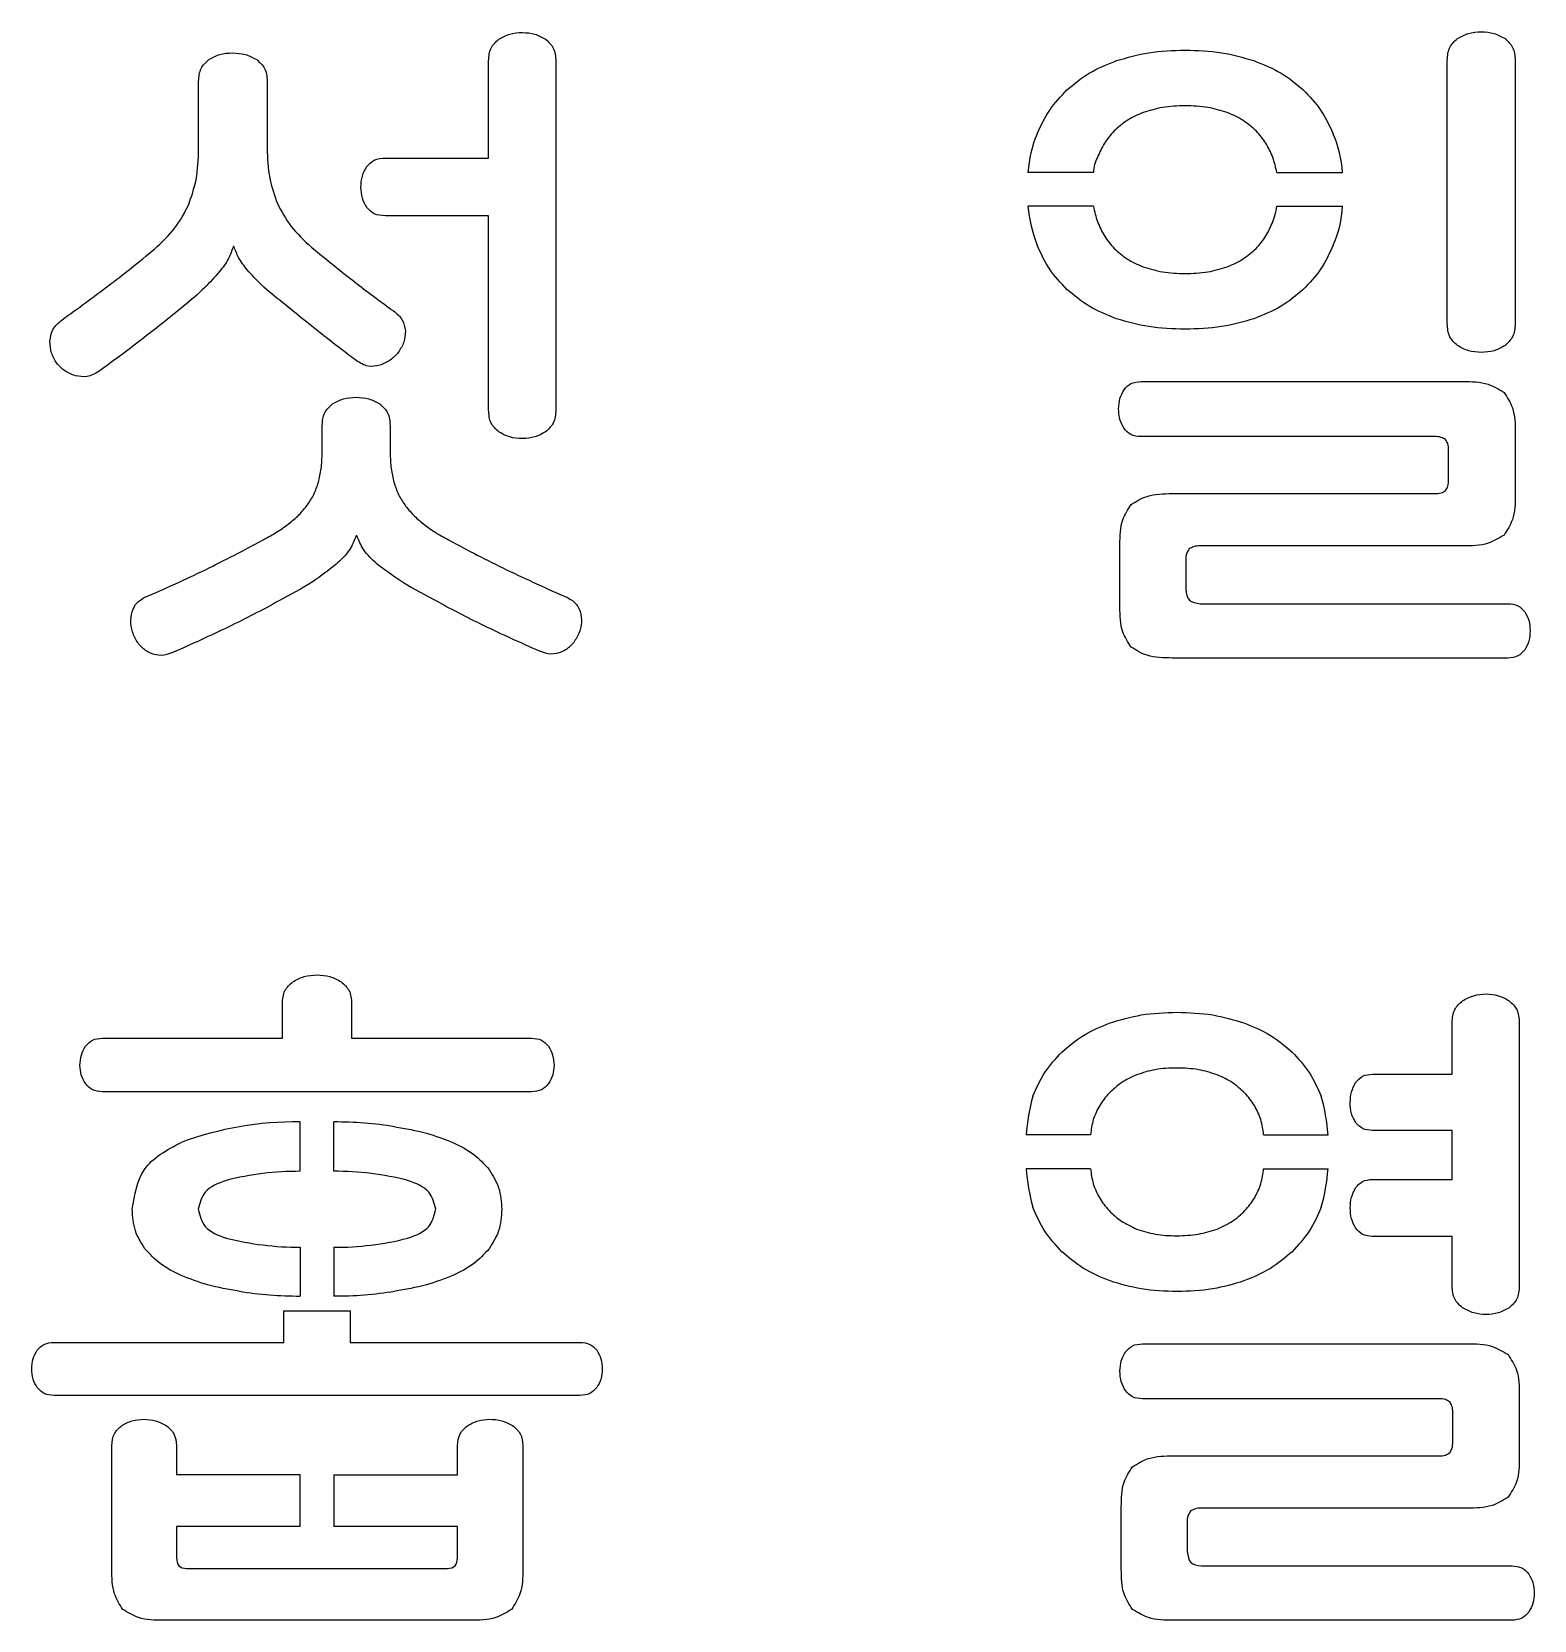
# Model space of a CAD drawing. Header units: millimetres. Extents: x 0 to 106, y 0 to 113.
# Drawn here: x 22.48 to 49.03, y 62.52 to 90.58 of the extents above; entities that cross this region are included whole.
import ezdxf

# ---------------------------------------------------------------- set-up
doc = ezdxf.new("R2010")
doc.units = ezdxf.units.MM
doc.layers.get('0').update_dxf_attribs({"linetype": 'CONTINUOUS'})

msp = doc.modelspace()

# ---------------------------------------------------------------- linework, layer by layer
for p, q in [((30.552, 88.352), (30.552, 90.068)), ((31.74, 90.068), (31.74, 83.9)), ((47.492, 85.424), (47.492, 90.08)), ((48.692, 90.08), (48.692, 85.424)), ((25.428, 88.508), (25.428, 89.708)), ((26.64, 89.708), (26.64, 88.532)), ((28.728, 88.352), (30.552, 88.352)), ((41.242, 88.1), (40.081, 88.1)), ((44.478, 88.1), (45.639, 88.1)), ((30.552, 87.332), (28.728, 87.332)), ((30.552, 83.9), (30.552, 87.332)), ((41.241, 87.5), (40.081, 87.5)), ((44.479, 87.5), (45.639, 87.5)), ((26.052, 86.792), (26.04, 86.792)), ((42.08, 84.404), (47.768, 84.404)), ((27.612, 83.18), (27.612, 83.624)), ((28.812, 83.624), (28.812, 83.18)), ((47.264, 83.432), (42.08, 83.432)), ((48.692, 83.504), (48.692, 82.4)), ((47.516, 82.676), (47.516, 83.192)), ((42.632, 82.424), (47.264, 82.424)), ((28.224, 81.68), (28.212, 81.68)), ((41.708, 80.42), (41.708, 81.524)), ((47.768, 81.5), (43.124, 81.5)), ((42.872, 81.248), (42.872, 80.732)), ((43.124, 80.48), (48.56, 80.48)), ((48.56, 79.52), (42.632, 79.52)), ((26.908, 72.804), (26.908, 73.416)), ((28.132, 73.416), (28.132, 72.804)), ((47.576, 72.168), (47.576, 73.08)), ((48.764, 73.08), (48.764, 68.424)), ((23.728, 72.804), (26.908, 72.804)), ((28.132, 72.804), (31.312, 72.804)), ((46.172, 72.168), (47.576, 72.168)), ((31.312, 71.856), (23.728, 71.856)), ((27.22, 70.451), (27.22, 71.323)), ((27.82, 70.452), (27.82, 71.324)), ((41.188, 71.097), (40.049, 71.097)), ((44.247, 71.097), (45.386, 71.097)), ((47.576, 71.172), (46.172, 71.172)), ((47.576, 70.308), (47.576, 71.172)), ((41.188, 70.497), (40.049, 70.497)), ((44.247, 70.497), (45.386, 70.497)), ((46.172, 70.308), (47.576, 70.308)), ((27.22, 69.109), (27.22, 68.248)), ((27.82, 69.109), (27.82, 68.248)), ((47.576, 69.3), (46.172, 69.3)), ((47.576, 68.424), (47.576, 69.3)), ((26.932, 67.486), (26.932, 67.986)), ((26.932, 67.986), (28.108, 67.986)), ((28.108, 67.986), (28.108, 67.428)), ((22.876, 67.428), (26.932, 67.428)), ((26.932, 67.428), (26.932, 67.486)), ((28.108, 67.428), (32.164, 67.428)), ((42.104, 67.404), (47.84, 67.404)), ((32.164, 66.492), (22.876, 66.492)), ((47.336, 66.432), (42.104, 66.432)), ((48.764, 66.504), (48.764, 65.4)), ((47.588, 65.676), (47.588, 66.192)), ((23.896, 63.42), (23.896, 65.604)), ((25.036, 65.604), (25.036, 65.088)), ((30.004, 65.088), (30.004, 65.604)), ((31.156, 65.604), (31.156, 63.42)), ((42.656, 65.424), (47.336, 65.424)), ((27.22, 65.088), (25.036, 65.088)), ((27.22, 64.176), (27.22, 65.088)), ((27.82, 65.088), (27.82, 64.176)), ((27.82, 65.088), (30.004, 65.088)), ((41.732, 63.42), (41.732, 64.524)), ((47.84, 64.5), (43.148, 64.5)), ((25.036, 64.176), (25.036, 63.624)), ((27.22, 64.176), (25.036, 64.176)), ((30.004, 64.176), (27.82, 64.176)), ((30.004, 63.624), (30.004, 64.176)), ((42.896, 64.248), (42.896, 63.732)), ((25.216, 63.432), (29.824, 63.432)), ((43.148, 63.48), (48.632, 63.48)), ((30.232, 62.52), (24.808, 62.52)), ((48.632, 62.52), (42.656, 62.52))]:
    msp.add_line(p, q)
for centre, radius, start, end in [((42.276, 87.931), 2.202, 157.367, 175.5887), ((43.749, 88.004), 1.892, 2.903, 24.1413), ((41.712, 88.116), 0.47, 148.1815, 181.9549), ((42.69, 87.764), 1.82, 10.6267, 19.2369), ((42.965, 87.826), 2.903, 186.4487, 200.3618), ((43.089, 87.84), 1.879, 190.4125, 198.9328), ((43.336, 87.655), 1.153, 338.3749, 352.2796), ((43.829, 87.57), 1.811, 335.401, 357.7885), ((43.834, 70.797), 3.797, 165.0264, 175.4682), ((41.698, 70.797), 3.7, 4.6505, 15.3742), ((27.154, 65.422), 5.902, 89.3613, 110.1626), ((27.851, 64.931), 6.392, 80.6128, 90.2811), ((43.707, 70.797), 2.537, 167.0858, 173.2089), ((41.883, 70.797), 2.383, 7.2316, 13.7635), ((27.191, 65.33), 5.121, 89.6707, 104.3892), ((27.836, 65.265), 5.187, 75.6417, 90.1732), ((43.834, 70.797), 3.797, 184.5318, 194.9736), ((43.707, 70.797), 2.537, 186.7911, 192.9142), ((41.883, 70.797), 2.383, 346.2365, 352.7684), ((41.698, 70.797), 3.7, 344.6258, 355.3495), ((27.205, 74.35), 5.24, 255.7793, 270.1609), ((27.854, 74.192), 5.083, 269.6149, 284.4449), ((27.177, 74.489), 6.241, 260.4952, 270.3986), ((27.854, 74.606), 6.357, 269.6921, 279.4141)]:
    msp.add_arc(centre, radius, start, end)
for points, knots in [([(30.552, 90.068), (30.558, 90.149), (30.568, 90.301), (30.68, 90.404), (30.732, 90.452)], [0, 0, 0, 0, 0.02323983, 0.04387021, 0.04387021, 0.04387021, 0.04387021]), ([(30.732, 90.452), (30.796, 90.487), (30.926, 90.559), (31.075, 90.568), (31.152, 90.572)], [0, 0, 0, 0, 0.02147674, 0.04417583, 0.04417583, 0.04417583, 0.04417583]), ([(31.152, 90.572), (31.226, 90.567), (31.371, 90.558), (31.497, 90.487), (31.56, 90.452)], [0, 0, 0, 0, 0.0218074, 0.04301208, 0.04301208, 0.04301208, 0.04301208]), ([(31.56, 90.452), (31.612, 90.404), (31.724, 90.301), (31.734, 90.149), (31.74, 90.068)], [0, 0, 0, 0, 0.02063034, 0.04387018, 0.04387018, 0.04387018, 0.04387018]), ([(47.492, 90.08), (47.498, 90.161), (47.508, 90.313), (47.62, 90.416), (47.672, 90.464)], [0, 0, 0, 0, 0.02323989, 0.04387023, 0.04387023, 0.04387023, 0.04387023]), ([(47.672, 90.464), (47.736, 90.499), (47.866, 90.571), (48.015, 90.58), (48.092, 90.584)], [0, 0, 0, 0, 0.02147668, 0.04417584, 0.04417584, 0.04417584, 0.04417584]), ([(48.092, 90.584), (48.169, 90.58), (48.318, 90.571), (48.448, 90.499), (48.512, 90.464)], [0, 0, 0, 0, 0.02269916, 0.04417584, 0.04417584, 0.04417584, 0.04417584]), ([(48.512, 90.464), (48.564, 90.416), (48.676, 90.313), (48.686, 90.161), (48.692, 90.08)], [0, 0, 0, 0, 0.0206303, 0.0438702, 0.0438702, 0.0438702, 0.0438702]), ([(25.428, 89.708), (25.434, 89.789), (25.444, 89.941), (25.556, 90.044), (25.608, 90.092)], [0, 0, 0, 0, 0.02323984, 0.0438702, 0.0438702, 0.0438702, 0.0438702]), ([(25.608, 90.092), (25.672, 90.127), (25.802, 90.199), (25.951, 90.208), (26.028, 90.212)], [0, 0, 0, 0, 0.02147671, 0.04417584, 0.04417584, 0.04417584, 0.04417584]), ([(26.028, 90.212), (26.105, 90.207), (26.256, 90.199), (26.389, 90.127), (26.454, 90.092)], [0, 0, 0, 0, 0.02284781, 0.04473393, 0.04473393, 0.04473393, 0.04473393]), ([(26.454, 90.092), (26.508, 90.044), (26.623, 89.942), (26.634, 89.789), (26.64, 89.708)], [0, 0, 0, 0, 0.02092759, 0.04419693, 0.04419693, 0.04419693, 0.04419693]), ([(41.648, 90.074), (41.836, 90.128), (42.232, 90.242), (42.644, 90.254), (42.86, 90.26)], [0, 0, 0, 0, 0.0583908, 0.1230583, 0.1230583, 0.1230583, 0.1230583]), ([(42.86, 90.26), (43.076, 90.254), (43.488, 90.242), (43.884, 90.128), (44.072, 90.074)], [0, 0, 0, 0, 0.0646674, 0.1230583, 0.1230583, 0.1230583, 0.1230583]), ([(40.772, 89.558), (40.899, 89.663), (41.163, 89.882), (41.482, 90.008), (41.648, 90.074)], [0, 0, 0, 0, 0.04908, 0.1022376, 0.1022376, 0.1022376, 0.1022376]), ([(44.072, 90.074), (44.238, 90.008), (44.557, 89.882), (44.821, 89.663), (44.948, 89.558)], [0, 0, 0, 0, 0.0531576, 0.1022376, 0.1022376, 0.1022376, 0.1022376]), ([(40.244, 88.778), (40.311, 88.923), (40.444, 89.212), (40.663, 89.443), (40.772, 89.558)], [0, 0, 0, 0, 0.04750622, 0.09475408, 0.09475408, 0.09475408, 0.09475408]), ([(44.948, 89.558), (45.057, 89.443), (45.276, 89.212), (45.409, 88.923), (45.476, 88.778)], [0, 0, 0, 0, 0.04724786, 0.09475408, 0.09475408, 0.09475408, 0.09475408]), ([(42.86, 89.276), (42.725, 89.272), (42.471, 89.266), (42.229, 89.191), (42.116, 89.156)], [0, 0, 0, 0, 0.04031178, 0.07567619, 0.07567619, 0.07567619, 0.07567619]), ([(43.604, 89.156), (43.491, 89.191), (43.249, 89.266), (42.995, 89.272), (42.86, 89.276)], [0, 0, 0, 0, 0.03536441, 0.07567619, 0.07567619, 0.07567619, 0.07567619]), ([(42.116, 89.156), (42.018, 89.114), (41.831, 89.033), (41.679, 88.897), (41.606, 88.832)], [0, 0, 0, 0, 0.03166278, 0.06078174, 0.06078174, 0.06078174, 0.06078174]), ([(44.114, 88.832), (44.041, 88.897), (43.889, 89.033), (43.702, 89.114), (43.604, 89.156)], [0, 0, 0, 0, 0.02911896, 0.06078174, 0.06078174, 0.06078174, 0.06078174]), ([(41.606, 88.832), (41.544, 88.762), (41.421, 88.621), (41.348, 88.45), (41.312, 88.364)], [0, 0, 0, 0, 0.0278778, 0.05558395, 0.05558395, 0.05558395, 0.05558395]), ([(44.408, 88.364), (44.372, 88.45), (44.299, 88.621), (44.176, 88.762), (44.114, 88.832)], [0, 0, 0, 0, 0.02770614, 0.05558395, 0.05558395, 0.05558395, 0.05558395]), ([(25.248, 87.518), (25.3, 87.668), (25.412, 87.988), (25.423, 88.328), (25.428, 88.508)], [0, 0, 0, 0, 0.0474125, 0.1011513, 0.1011513, 0.1011513, 0.1011513]), ([(26.64, 88.532), (26.645, 88.352), (26.655, 88.015), (26.768, 87.697), (26.82, 87.548)], [0, 0, 0, 0, 0.0535893, 0.1005706, 0.1005706, 0.1005706, 0.1005706]), ([(28.296, 87.836), (28.299, 87.904), (28.306, 88.034), (28.368, 88.148), (28.398, 88.202)], [0, 0, 0, 0, 0.02011234, 0.03843577, 0.03843577, 0.03843577, 0.03843577]), ([(28.398, 88.202), (28.44, 88.246), (28.529, 88.339), (28.659, 88.348), (28.728, 88.352)], [0, 0, 0, 0, 0.01745809, 0.0374627, 0.0374627, 0.0374627, 0.0374627]), ([(28.398, 87.482), (28.368, 87.535), (28.307, 87.645), (28.3, 87.771), (28.296, 87.836)], [0, 0, 0, 0, 0.01805116, 0.03727101, 0.03727101, 0.03727101, 0.03727101]), ([(24.648, 86.744), (24.776, 86.862), (25.02, 87.087), (25.175, 87.379), (25.248, 87.518)], [0, 0, 0, 0, 0.05187511, 0.09856565, 0.09856565, 0.09856565, 0.09856565]), ([(26.82, 87.548), (26.894, 87.411), (27.049, 87.121), (27.292, 86.898), (27.42, 86.78)], [0, 0, 0, 0, 0.04630513, 0.09807234, 0.09807234, 0.09807234, 0.09807234]), ([(28.728, 87.332), (28.659, 87.336), (28.529, 87.345), (28.44, 87.438), (28.398, 87.482)], [0, 0, 0, 0, 0.02000461, 0.0374627, 0.0374627, 0.0374627, 0.0374627]), ([(41.312, 87.23), (41.348, 87.143), (41.42, 86.969), (41.544, 86.827), (41.606, 86.756)], [0, 0, 0, 0, 0.02811133, 0.0561071, 0.0561071, 0.0561071, 0.0561071]), ([(44.114, 86.756), (44.176, 86.827), (44.3, 86.969), (44.372, 87.143), (44.408, 87.23)], [0, 0, 0, 0, 0.02799578, 0.0561071, 0.0561071, 0.0561071, 0.0561071]), ([(23.832, 86.096), (23.967, 86.199), (24.242, 86.411), (24.511, 86.631), (24.648, 86.744)], [0, 0, 0, 0, 0.0508869, 0.1042059, 0.1042059, 0.1042059, 0.1042059]), ([(26.04, 86.792), (26.015, 86.719), (25.959, 86.555), (25.853, 86.418), (25.794, 86.342)], [0, 0, 0, 0, 0.02309127, 0.05159051, 0.05159051, 0.05159051, 0.05159051]), ([(26.286, 86.378), (26.231, 86.449), (26.133, 86.576), (26.077, 86.726), (26.052, 86.792)], [0, 0, 0, 0, 0.02675309, 0.04778843, 0.04778843, 0.04778843, 0.04778843]), ([(27.42, 86.78), (27.556, 86.668), (27.817, 86.453), (28.084, 86.244), (28.212, 86.144)], [0, 0, 0, 0, 0.0526643, 0.101579, 0.101579, 0.101579, 0.101579]), ([(40.772, 86.03), (40.663, 86.146), (40.443, 86.378), (40.311, 86.67), (40.244, 86.816)], [0, 0, 0, 0, 0.04736224, 0.09526676, 0.09526676, 0.09526676, 0.09526676]), ([(41.606, 86.756), (41.679, 86.691), (41.831, 86.555), (42.018, 86.474), (42.116, 86.432)], [0, 0, 0, 0, 0.02911894, 0.06078173, 0.06078173, 0.06078173, 0.06078173]), ([(43.604, 86.432), (43.702, 86.474), (43.889, 86.555), (44.041, 86.691), (44.114, 86.756)], [0, 0, 0, 0, 0.0316628, 0.06078173, 0.06078173, 0.06078173, 0.06078173]), ([(45.476, 86.816), (45.409, 86.67), (45.277, 86.378), (45.057, 86.146), (44.948, 86.03)], [0, 0, 0, 0, 0.04790452, 0.09526676, 0.09526676, 0.09526676, 0.09526676]), ([(25.794, 86.342), (25.71, 86.249), (25.515, 86.031), (25.292, 85.843), (25.164, 85.736)], [0, 0, 0, 0, 0.03756891, 0.08750829, 0.08750829, 0.08750829, 0.08750829]), ([(26.916, 85.796), (26.786, 85.899), (26.561, 86.077), (26.368, 86.288), (26.286, 86.378)], [0, 0, 0, 0, 0.04960852, 0.08589302, 0.08589302, 0.08589302, 0.08589302]), ([(42.116, 86.432), (42.229, 86.397), (42.471, 86.322), (42.725, 86.316), (42.86, 86.312)], [0, 0, 0, 0, 0.0353644, 0.07567618, 0.07567618, 0.07567618, 0.07567618]), ([(42.86, 86.312), (42.995, 86.316), (43.249, 86.322), (43.491, 86.397), (43.604, 86.432)], [0, 0, 0, 0, 0.04031178, 0.07567617, 0.07567617, 0.07567617, 0.07567617]), ([(23.016, 85.496), (23.154, 85.596), (23.428, 85.793), (23.698, 85.996), (23.832, 86.096)], [0, 0, 0, 0, 0.0511269, 0.1012871, 0.1012871, 0.1012871, 0.1012871]), ([(28.212, 86.144), (28.329, 86.054), (28.546, 85.887), (28.769, 85.727), (28.872, 85.652)], [0, 0, 0, 0, 0.04410102, 0.08232486, 0.08232486, 0.08232486, 0.08232486]), ([(41.648, 85.514), (41.482, 85.58), (41.163, 85.706), (40.899, 85.925), (40.772, 86.03)], [0, 0, 0, 0, 0.0531576, 0.1022376, 0.1022376, 0.1022376, 0.1022376]), ([(44.948, 86.03), (44.821, 85.925), (44.557, 85.706), (44.238, 85.58), (44.072, 85.514)], [0, 0, 0, 0, 0.04908, 0.1022376, 0.1022376, 0.1022376, 0.1022376]), ([(25.164, 85.736), (25.037, 85.634), (24.787, 85.431), (24.533, 85.234), (24.408, 85.136)], [0, 0, 0, 0, 0.04886691, 0.09651782, 0.09651782, 0.09651782, 0.09651782]), ([(27.642, 85.214), (27.524, 85.307), (27.281, 85.5), (27.04, 85.695), (26.916, 85.796)], [0, 0, 0, 0, 0.04504857, 0.09304897, 0.09304897, 0.09304897, 0.09304897]), ([(28.872, 85.652), (28.932, 85.603), (29.045, 85.51), (29.07, 85.366), (29.082, 85.298)], [0, 0, 0, 0, 0.02227789, 0.04240803, 0.04240803, 0.04240803, 0.04240803]), ([(22.8, 85.118), (22.811, 85.19), (22.834, 85.344), (22.953, 85.443), (23.016, 85.496)], [0, 0, 0, 0, 0.02124766, 0.04491199, 0.04491199, 0.04491199, 0.04491199]), ([(42.86, 85.328), (42.644, 85.334), (42.232, 85.346), (41.836, 85.46), (41.648, 85.514)], [0, 0, 0, 0, 0.0646674, 0.1230583, 0.1230583, 0.1230583, 0.1230583]), ([(44.072, 85.514), (43.884, 85.46), (43.488, 85.346), (43.076, 85.334), (42.86, 85.328)], [0, 0, 0, 0, 0.0583908, 0.1230583, 0.1230583, 0.1230583, 0.1230583]), ([(47.672, 85.04), (47.62, 85.088), (47.508, 85.191), (47.498, 85.343), (47.492, 85.424)], [0, 0, 0, 0, 0.02063028, 0.04387015, 0.04387015, 0.04387015, 0.04387015]), ([(48.692, 85.424), (48.686, 85.343), (48.676, 85.191), (48.564, 85.088), (48.512, 85.04)], [0, 0, 0, 0, 0.02323986, 0.04387017, 0.04387017, 0.04387017, 0.04387017]), ([(22.92, 84.728), (22.885, 84.787), (22.814, 84.907), (22.805, 85.047), (22.8, 85.118)], [0, 0, 0, 0, 0.02025892, 0.04132364, 0.04132364, 0.04132364, 0.04132364]), ([(24.408, 85.136), (24.284, 85.041), (24.039, 84.853), (23.788, 84.673), (23.664, 84.584)], [0, 0, 0, 0, 0.04668064, 0.09264625, 0.09264625, 0.09264625, 0.09264625]), ([(28.212, 84.776), (28.126, 84.84), (27.934, 84.984), (27.746, 85.132), (27.642, 85.214)], [0, 0, 0, 0, 0.03213013, 0.07188718, 0.07188718, 0.07188718, 0.07188718]), ([(29.082, 85.298), (29.078, 85.23), (29.07, 85.092), (28.994, 84.978), (28.956, 84.92)], [0, 0, 0, 0, 0.02015257, 0.04049186, 0.04049186, 0.04049186, 0.04049186]), ([(48.092, 84.92), (48.015, 84.924), (47.866, 84.933), (47.736, 85.005), (47.672, 85.04)], [0, 0, 0, 0, 0.02269916, 0.04417585, 0.04417585, 0.04417585, 0.04417585]), ([(48.512, 85.04), (48.448, 85.005), (48.318, 84.933), (48.169, 84.924), (48.092, 84.92)], [0, 0, 0, 0, 0.02147675, 0.04417585, 0.04417585, 0.04417585, 0.04417585]), ([(28.632, 84.692), (28.562, 84.679), (28.411, 84.651), (28.281, 84.733), (28.212, 84.776)], [0, 0, 0, 0, 0.02075426, 0.04424256, 0.04424256, 0.04424256, 0.04424256]), ([(28.956, 84.92), (28.912, 84.871), (28.821, 84.771), (28.696, 84.719), (28.632, 84.692)], [0, 0, 0, 0, 0.0195208, 0.04004828, 0.04004828, 0.04004828, 0.04004828]), ([(23.25, 84.506), (23.184, 84.531), (23.057, 84.579), (22.965, 84.679), (22.92, 84.728)], [0, 0, 0, 0, 0.02073366, 0.04026019, 0.04026019, 0.04026019, 0.04026019]), ([(23.664, 84.584), (23.597, 84.544), (23.468, 84.468), (23.321, 84.494), (23.25, 84.506)], [0, 0, 0, 0, 0.02249498, 0.04338865, 0.04338865, 0.04338865, 0.04338865]), ([(41.684, 83.924), (41.688, 83.985), (41.694, 84.105), (41.752, 84.209), (41.78, 84.26)], [0, 0, 0, 0, 0.0181593, 0.03534067, 0.03534067, 0.03534067, 0.03534067]), ([(41.78, 84.26), (41.818, 84.302), (41.898, 84.39), (42.017, 84.399), (42.08, 84.404)], [0, 0, 0, 0, 0.01636856, 0.03443094, 0.03443094, 0.03443094, 0.03443094]), ([(47.768, 84.404), (47.921, 84.403), (48.182, 84.402), (48.403, 84.268), (48.494, 84.212)], [0, 0, 0, 0, 0.04480784, 0.07633819, 0.07633819, 0.07633819, 0.07633819]), ([(48.494, 84.212), (48.551, 84.123), (48.689, 83.91), (48.691, 83.654), (48.692, 83.504)], [0, 0, 0, 0, 0.03107756, 0.07485824, 0.07485824, 0.07485824, 0.07485824]), ([(27.612, 83.624), (27.618, 83.705), (27.628, 83.857), (27.74, 83.96), (27.792, 84.008)], [0, 0, 0, 0, 0.02323981, 0.04387009, 0.04387009, 0.04387009, 0.04387009]), ([(27.792, 84.008), (27.856, 84.043), (27.986, 84.115), (28.135, 84.124), (28.212, 84.128)], [0, 0, 0, 0, 0.02147675, 0.04417585, 0.04417585, 0.04417585, 0.04417585]), ([(28.212, 84.128), (28.289, 84.124), (28.438, 84.115), (28.568, 84.043), (28.632, 84.008)], [0, 0, 0, 0, 0.02269909, 0.04417587, 0.04417587, 0.04417587, 0.04417587]), ([(28.632, 84.008), (28.684, 83.96), (28.796, 83.857), (28.806, 83.705), (28.812, 83.624)], [0, 0, 0, 0, 0.02063028, 0.04387009, 0.04387009, 0.04387009, 0.04387009]), ([(41.78, 83.576), (41.752, 83.628), (41.693, 83.736), (41.687, 83.86), (41.684, 83.924)], [0, 0, 0, 0, 0.01745425, 0.03650606, 0.03650606, 0.03650606, 0.03650606]), ([(30.732, 83.516), (30.68, 83.564), (30.568, 83.667), (30.558, 83.819), (30.552, 83.9)], [0, 0, 0, 0, 0.02063028, 0.04387009, 0.04387009, 0.04387009, 0.04387009]), ([(31.74, 83.9), (31.734, 83.819), (31.724, 83.667), (31.612, 83.564), (31.56, 83.516)], [0, 0, 0, 0, 0.0232398, 0.04387011, 0.04387011, 0.04387011, 0.04387011]), ([(31.152, 83.396), (31.075, 83.4), (30.926, 83.409), (30.796, 83.481), (30.732, 83.516)], [0, 0, 0, 0, 0.02269916, 0.04417588, 0.04417588, 0.04417588, 0.04417588]), ([(31.56, 83.516), (31.497, 83.481), (31.371, 83.41), (31.226, 83.401), (31.152, 83.396)], [0, 0, 0, 0, 0.02120477, 0.04301212, 0.04301212, 0.04301212, 0.04301212]), ([(42.08, 83.432), (42.017, 83.437), (41.898, 83.446), (41.818, 83.534), (41.78, 83.576)], [0, 0, 0, 0, 0.01806238, 0.03443094, 0.03443094, 0.03443094, 0.03443094]), ([(47.462, 83.378), (47.437, 83.394), (47.377, 83.431), (47.306, 83.432), (47.264, 83.432)], [0, 0, 0, 0, 0.00865587, 0.02088069, 0.02088069, 0.02088069, 0.02088069]), ([(47.516, 83.192), (47.515, 83.231), (47.514, 83.298), (47.478, 83.354), (47.462, 83.378)], [0, 0, 0, 0, 0.01133067, 0.01972266, 0.01972266, 0.01972266, 0.01972266]), ([(27.552, 82.652), (27.569, 82.734), (27.607, 82.908), (27.61, 83.086), (27.612, 83.18)], [0, 0, 0, 0, 0.02500817, 0.05324807, 0.05324807, 0.05324807, 0.05324807]), ([(28.812, 83.18), (28.814, 83.086), (28.817, 82.908), (28.855, 82.734), (28.872, 82.652)], [0, 0, 0, 0, 0.0282399, 0.05324806, 0.05324806, 0.05324806, 0.05324806]), ([(27.366, 82.244), (27.405, 82.307), (27.486, 82.434), (27.53, 82.579), (27.552, 82.652)], [0, 0, 0, 0, 0.02210301, 0.04501764, 0.04501764, 0.04501764, 0.04501764]), ([(28.872, 82.652), (28.894, 82.579), (28.938, 82.434), (29.019, 82.307), (29.058, 82.244)], [0, 0, 0, 0, 0.02291469, 0.04501765, 0.04501765, 0.04501765, 0.04501765]), ([(47.462, 82.478), (47.478, 82.503), (47.515, 82.563), (47.516, 82.634), (47.516, 82.676)], [0, 0, 0, 0, 0.00865589, 0.02088065, 0.02088065, 0.02088065, 0.02088065]), ([(27.042, 81.908), (27.104, 81.96), (27.224, 82.06), (27.32, 82.184), (27.366, 82.244)], [0, 0, 0, 0, 0.02421651, 0.04680237, 0.04680237, 0.04680237, 0.04680237]), ([(29.058, 82.244), (29.104, 82.184), (29.198, 82.061), (29.315, 81.96), (29.376, 81.908)], [0, 0, 0, 0, 0.0224905, 0.04637447, 0.04637447, 0.04637447, 0.04637447]), ([(41.708, 81.524), (41.709, 81.674), (41.711, 81.93), (41.849, 82.143), (41.906, 82.232)], [0, 0, 0, 0, 0.04378074, 0.07485826, 0.07485826, 0.07485826, 0.07485826]), ([(41.906, 82.232), (41.997, 82.288), (42.218, 82.422), (42.479, 82.423), (42.632, 82.424)], [0, 0, 0, 0, 0.03153035, 0.07633822, 0.07633822, 0.07633822, 0.07633822]), ([(47.264, 82.424), (47.306, 82.424), (47.377, 82.425), (47.437, 82.462), (47.462, 82.478)], [0, 0, 0, 0, 0.01222482, 0.02088071, 0.02088071, 0.02088071, 0.02088071]), ([(48.692, 82.4), (48.691, 82.25), (48.689, 81.994), (48.551, 81.781), (48.494, 81.692)], [0, 0, 0, 0, 0.0437808, 0.07485833, 0.07485833, 0.07485833, 0.07485833]), ([(26.568, 81.608), (26.655, 81.655), (26.82, 81.744), (26.971, 81.855), (27.042, 81.908)], [0, 0, 0, 0, 0.0295637, 0.05615606, 0.05615606, 0.05615606, 0.05615606]), ([(28.212, 81.68), (28.177, 81.594), (28.096, 81.398), (27.94, 81.252), (27.852, 81.17)], [0, 0, 0, 0, 0.02750569, 0.0630734, 0.0630734, 0.0630734, 0.0630734]), ([(28.578, 81.182), (28.492, 81.261), (28.337, 81.402), (28.259, 81.595), (28.224, 81.68)], [0, 0, 0, 0, 0.0346009, 0.06177128, 0.06177128, 0.06177128, 0.06177128]), ([(29.376, 81.908), (29.446, 81.855), (29.594, 81.743), (29.758, 81.655), (29.844, 81.608)], [0, 0, 0, 0, 0.02622551, 0.05565925, 0.05565925, 0.05565925, 0.05565925]), ([(48.494, 81.692), (48.403, 81.636), (48.182, 81.502), (47.921, 81.501), (47.768, 81.5)], [0, 0, 0, 0, 0.0315303, 0.07633819, 0.07633819, 0.07633819, 0.07633819]), ([(25.548, 81.08), (25.72, 81.165), (26.063, 81.335), (26.4, 81.517), (26.568, 81.608)], [0, 0, 0, 0, 0.0574224, 0.1148636, 0.1148636, 0.1148636, 0.1148636]), ([(29.844, 81.608), (30.013, 81.517), (30.352, 81.334), (30.697, 81.165), (30.87, 81.08)], [0, 0, 0, 0, 0.0575736, 0.1153983, 0.1153983, 0.1153983, 0.1153983]), ([(42.932, 81.446), (42.915, 81.421), (42.873, 81.363), (42.872, 81.29), (42.872, 81.248)], [0, 0, 0, 0, 0.00887539, 0.02111768, 0.02111768, 0.02111768, 0.02111768]), ([(43.124, 81.5), (43.085, 81.499), (43.016, 81.498), (42.957, 81.462), (42.932, 81.446)], [0, 0, 0, 0, 0.0114797, 0.02026843, 0.02026843, 0.02026843, 0.02026843]), ([(27.852, 81.17), (27.72, 81.068), (27.404, 80.824), (27.05, 80.637), (26.844, 80.528)], [0, 0, 0, 0, 0.0498923, 0.119699, 0.119699, 0.119699, 0.119699]), ([(29.58, 80.552), (29.375, 80.66), (29.024, 80.845), (28.709, 81.083), (28.578, 81.182)], [0, 0, 0, 0, 0.0695278, 0.1185267, 0.1185267, 0.1185267, 0.1185267]), ([(24.468, 80.588), (24.653, 80.668), (25.016, 80.825), (25.373, 80.996), (25.548, 81.08)], [0, 0, 0, 0, 0.0603119, 0.1186888, 0.1186888, 0.1186888, 0.1186888]), ([(30.87, 81.08), (31.046, 80.996), (31.402, 80.827), (31.762, 80.668), (31.944, 80.588)], [0, 0, 0, 0, 0.0585126, 0.1181388, 0.1181388, 0.1181388, 0.1181388]), ([(24.24, 80.288), (24.259, 80.352), (24.297, 80.48), (24.411, 80.552), (24.468, 80.588)], [0, 0, 0, 0, 0.01922339, 0.03885449, 0.03885449, 0.03885449, 0.03885449]), ([(30.474, 80.09), (30.322, 80.164), (30.021, 80.312), (29.726, 80.472), (29.58, 80.552)], [0, 0, 0, 0, 0.0507812, 0.100643, 0.100643, 0.100643, 0.100643]), ([(31.944, 80.588), (32.005, 80.553), (32.122, 80.485), (32.164, 80.356), (32.184, 80.294)], [0, 0, 0, 0, 0.02025003, 0.0391815, 0.0391815, 0.0391815, 0.0391815]), ([(42.872, 80.732), (42.883, 80.658), (42.904, 80.511), (43.051, 80.49), (43.124, 80.48)], [0, 0, 0, 0, 0.01992239, 0.03984471, 0.03984471, 0.03984471, 0.03984471]), ([(24.3, 79.88), (24.273, 79.947), (24.221, 80.079), (24.234, 80.219), (24.24, 80.288)], [0, 0, 0, 0, 0.02135058, 0.04175283, 0.04175283, 0.04175283, 0.04175283]), ([(26.844, 80.528), (26.698, 80.448), (26.403, 80.288), (26.102, 80.14), (25.95, 80.066)], [0, 0, 0, 0, 0.0498619, 0.100643, 0.100643, 0.100643, 0.100643]), ([(32.184, 80.294), (32.19, 80.228), (32.203, 80.093), (32.151, 79.968), (32.124, 79.904)], [0, 0, 0, 0, 0.01965227, 0.04000207, 0.04000207, 0.04000207, 0.04000207]), ([(41.906, 79.712), (41.849, 79.801), (41.711, 80.014), (41.709, 80.27), (41.708, 80.42)], [0, 0, 0, 0, 0.03107752, 0.0748582, 0.0748582, 0.0748582, 0.0748582]), ([(48.56, 80.48), (48.623, 80.475), (48.742, 80.466), (48.822, 80.378), (48.86, 80.336)], [0, 0, 0, 0, 0.01806241, 0.03443099, 0.03443099, 0.03443099, 0.03443099]), ([(48.86, 80.336), (48.888, 80.285), (48.946, 80.181), (48.952, 80.061), (48.956, 80)], [0, 0, 0, 0, 0.01718136, 0.03534065, 0.03534065, 0.03534065, 0.03534065]), ([(25.95, 80.066), (25.792, 79.991), (25.468, 79.837), (25.14, 79.691), (24.972, 79.616)], [0, 0, 0, 0, 0.0525407, 0.1076596, 0.1076596, 0.1076596, 0.1076596]), ([(31.452, 79.64), (31.284, 79.715), (30.956, 79.861), (30.632, 80.015), (30.474, 80.09)], [0, 0, 0, 0, 0.0551188, 0.1076595, 0.1076595, 0.1076595, 0.1076595]), ([(48.956, 80), (48.952, 79.939), (48.946, 79.819), (48.888, 79.715), (48.86, 79.664)], [0, 0, 0, 0, 0.0181593, 0.03534065, 0.03534065, 0.03534065, 0.03534065]), ([(24.576, 79.604), (24.519, 79.637), (24.403, 79.705), (24.335, 79.821), (24.3, 79.88)], [0, 0, 0, 0, 0.01939127, 0.03961848, 0.03961848, 0.03961848, 0.03961848]), ([(32.124, 79.904), (32.089, 79.845), (32.021, 79.729), (31.905, 79.661), (31.848, 79.628)], [0, 0, 0, 0, 0.02022719, 0.0396184, 0.0396184, 0.0396184, 0.0396184]), ([(42.632, 79.52), (42.479, 79.521), (42.218, 79.522), (41.997, 79.656), (41.906, 79.712)], [0, 0, 0, 0, 0.04480787, 0.07633822, 0.07633822, 0.07633822, 0.07633822]), ([(24.972, 79.616), (24.903, 79.591), (24.772, 79.543), (24.639, 79.584), (24.576, 79.604)], [0, 0, 0, 0, 0.02131902, 0.0406172, 0.0406172, 0.0406172, 0.0406172]), ([(31.848, 79.628), (31.785, 79.608), (31.652, 79.567), (31.521, 79.615), (31.452, 79.64)], [0, 0, 0, 0, 0.01929823, 0.04061722, 0.04061722, 0.04061722, 0.04061722]), ([(48.86, 79.664), (48.822, 79.622), (48.742, 79.534), (48.623, 79.525), (48.56, 79.52)], [0, 0, 0, 0, 0.01636858, 0.03443099, 0.03443099, 0.03443099, 0.03443099]), ([(27.094, 73.8), (27.159, 73.835), (27.292, 73.907), (27.443, 73.915), (27.52, 73.92)], [0, 0, 0, 0, 0.02188613, 0.04473394, 0.04473394, 0.04473394, 0.04473394]), ([(27.52, 73.92), (27.597, 73.915), (27.748, 73.907), (27.881, 73.835), (27.946, 73.8)], [0, 0, 0, 0, 0.02284782, 0.044734, 0.044734, 0.044734, 0.044734]), ([(26.908, 73.416), (26.914, 73.497), (26.925, 73.65), (27.04, 73.752), (27.094, 73.8)], [0, 0, 0, 0, 0.02326932, 0.04419684, 0.04419684, 0.04419684, 0.04419684]), ([(27.946, 73.8), (28, 73.752), (28.115, 73.65), (28.126, 73.497), (28.132, 73.416)], [0, 0, 0, 0, 0.02092752, 0.04419684, 0.04419684, 0.04419684, 0.04419684]), ([(47.762, 73.464), (47.826, 73.499), (47.955, 73.57), (48.102, 73.579), (48.176, 73.584)], [0, 0, 0, 0, 0.02161304, 0.04356894, 0.04356894, 0.04356894, 0.04356894]), ([(48.176, 73.584), (48.25, 73.579), (48.395, 73.57), (48.521, 73.499), (48.584, 73.464)], [0, 0, 0, 0, 0.0218074, 0.04301208, 0.04301208, 0.04301208, 0.04301208]), ([(41.534, 73.074), (41.716, 73.128), (42.102, 73.243), (42.504, 73.254), (42.716, 73.26)], [0, 0, 0, 0, 0.05679, 0.120111, 0.120111, 0.120111, 0.120111]), ([(42.716, 73.26), (42.928, 73.254), (43.33, 73.243), (43.716, 73.128), (43.898, 73.074)], [0, 0, 0, 0, 0.063321, 0.120111, 0.120111, 0.120111, 0.120111]), ([(47.576, 73.08), (47.582, 73.161), (47.593, 73.314), (47.708, 73.416), (47.762, 73.464)], [0, 0, 0, 0, 0.0232694, 0.04419695, 0.04419695, 0.04419695, 0.04419695]), ([(48.584, 73.464), (48.636, 73.416), (48.748, 73.313), (48.758, 73.161), (48.764, 73.08)], [0, 0, 0, 0, 0.0206303, 0.0438702, 0.0438702, 0.0438702, 0.0438702]), ([(40.682, 72.558), (40.806, 72.663), (41.062, 72.88), (41.373, 73.008), (41.534, 73.074)], [0, 0, 0, 0, 0.0483624, 0.1001608, 0.1001608, 0.1001608, 0.1001608]), ([(43.898, 73.074), (44.059, 73.008), (44.37, 72.88), (44.626, 72.663), (44.75, 72.558)], [0, 0, 0, 0, 0.0517984, 0.1001608, 0.1001608, 0.1001608, 0.1001608]), ([(23.428, 72.66), (23.466, 72.702), (23.546, 72.79), (23.665, 72.799), (23.728, 72.804)], [0, 0, 0, 0, 0.01636857, 0.03443096, 0.03443096, 0.03443096, 0.03443096]), ([(31.312, 72.804), (31.375, 72.799), (31.494, 72.79), (31.574, 72.702), (31.612, 72.66)], [0, 0, 0, 0, 0.01806235, 0.03443093, 0.03443093, 0.03443093, 0.03443093]), ([(23.332, 72.324), (23.336, 72.385), (23.342, 72.505), (23.4, 72.609), (23.428, 72.66)], [0, 0, 0, 0, 0.01815936, 0.03534077, 0.03534077, 0.03534077, 0.03534077]), ([(31.612, 72.66), (31.64, 72.609), (31.698, 72.505), (31.704, 72.385), (31.708, 72.324)], [0, 0, 0, 0, 0.01718143, 0.03534079, 0.03534079, 0.03534079, 0.03534079]), ([(40.166, 71.778), (40.231, 71.923), (40.36, 72.211), (40.575, 72.443), (40.682, 72.558)], [0, 0, 0, 0, 0.04722882, 0.09409032, 0.09409032, 0.09409032, 0.09409032]), ([(44.75, 72.558), (44.857, 72.443), (45.072, 72.211), (45.201, 71.923), (45.266, 71.778)], [0, 0, 0, 0, 0.04686148, 0.0940903, 0.0940903, 0.0940903, 0.0940903]), ([(23.428, 72), (23.4, 72.05), (23.343, 72.15), (23.336, 72.266), (23.332, 72.324)], [0, 0, 0, 0, 0.01690939, 0.03417697, 0.03417697, 0.03417697, 0.03417697]), ([(31.708, 72.324), (31.704, 72.266), (31.697, 72.15), (31.64, 72.05), (31.612, 72)], [0, 0, 0, 0, 0.01726758, 0.03417697, 0.03417697, 0.03417697, 0.03417697]), ([(42.002, 72.156), (41.909, 72.114), (41.73, 72.032), (41.586, 71.897), (41.516, 71.832)], [0, 0, 0, 0, 0.0303271, 0.05875162, 0.05875162, 0.05875162, 0.05875162]), ([(42.716, 72.276), (42.585, 72.273), (42.341, 72.266), (42.11, 72.191), (42.002, 72.156)], [0, 0, 0, 0, 0.03896567, 0.07273698, 0.07273698, 0.07273698, 0.07273698]), ([(43.424, 72.156), (43.316, 72.191), (43.086, 72.265), (42.844, 72.272), (42.716, 72.276)], [0, 0, 0, 0, 0.03391593, 0.07213386, 0.07213386, 0.07213386, 0.07213386]), ([(43.916, 71.832), (43.846, 71.897), (43.7, 72.033), (43.518, 72.114), (43.424, 72.156)], [0, 0, 0, 0, 0.02853946, 0.05926567, 0.05926567, 0.05926567, 0.05926567]), ([(45.872, 72.018), (45.91, 72.062), (45.989, 72.153), (46.109, 72.163), (46.172, 72.168)], [0, 0, 0, 0, 0.01666896, 0.0347618, 0.0347618, 0.0347618, 0.0347618]), ([(23.728, 71.856), (23.665, 71.861), (23.546, 71.87), (23.466, 71.958), (23.428, 72)], [0, 0, 0, 0, 0.01806239, 0.03443096, 0.03443096, 0.03443096, 0.03443096]), ([(31.612, 72), (31.574, 71.958), (31.494, 71.87), (31.375, 71.861), (31.312, 71.856)], [0, 0, 0, 0, 0.01636858, 0.03443093, 0.03443093, 0.03443093, 0.03443093]), ([(45.776, 71.664), (45.779, 71.729), (45.786, 71.854), (45.844, 71.965), (45.872, 72.018)], [0, 0, 0, 0, 0.01920059, 0.03706573, 0.03706573, 0.03706573, 0.03706573]), ([(41.516, 71.832), (41.456, 71.762), (41.337, 71.621), (41.268, 71.45), (41.234, 71.364)], [0, 0, 0, 0, 0.02751058, 0.05495891, 0.05495891, 0.05495891, 0.05495891]), ([(44.198, 71.364), (44.164, 71.45), (44.095, 71.621), (43.976, 71.762), (43.916, 71.832)], [0, 0, 0, 0, 0.02744833, 0.05495893, 0.05495893, 0.05495893, 0.05495893]), ([(45.872, 71.316), (45.844, 71.368), (45.785, 71.476), (45.779, 71.6), (45.776, 71.664)], [0, 0, 0, 0, 0.01745424, 0.03650599, 0.03650599, 0.03650599, 0.03650599]), ([(46.172, 71.172), (46.109, 71.177), (45.99, 71.186), (45.91, 71.274), (45.872, 71.316)], [0, 0, 0, 0, 0.01806241, 0.03443099, 0.03443099, 0.03443099, 0.03443099]), ([(28.894, 71.238), (29.082, 71.207), (29.433, 71.148), (29.766, 71.021), (29.92, 70.962)], [0, 0, 0, 0, 0.0570996, 0.1064824, 0.1064824, 0.1064824, 0.1064824]), ([(24.256, 69.78), (24.298, 70.036), (24.386, 70.571), (24.868, 70.828), (25.12, 70.962)], [0, 0, 0, 0, 0.0735914, 0.1541436, 0.1541436, 0.1541436, 0.1541436]), ([(29.92, 70.962), (30.049, 70.899), (30.294, 70.779), (30.476, 70.577), (30.562, 70.482)], [0, 0, 0, 0, 0.04273632, 0.08081536, 0.08081536, 0.08081536, 0.08081536]), ([(30.562, 70.482), (30.627, 70.377), (30.76, 70.162), (30.776, 69.91), (30.784, 69.78)], [0, 0, 0, 0, 0.03629445, 0.07464819, 0.07464819, 0.07464819, 0.07464819]), ([(25.918, 70.29), (25.774, 70.238), (25.519, 70.147), (25.45, 69.891), (25.42, 69.78)], [0, 0, 0, 0, 0.0427755, 0.07539493, 0.07539493, 0.07539493, 0.07539493]), ([(29.62, 69.78), (29.59, 69.891), (29.521, 70.147), (29.266, 70.238), (29.122, 70.29)], [0, 0, 0, 0, 0.03261941, 0.07539497, 0.07539497, 0.07539497, 0.07539497]), ([(41.234, 70.23), (41.268, 70.143), (41.336, 69.969), (41.456, 69.827), (41.516, 69.756)], [0, 0, 0, 0, 0.02785726, 0.05548737, 0.05548737, 0.05548737, 0.05548737]), ([(43.916, 69.756), (43.976, 69.827), (44.096, 69.969), (44.164, 70.143), (44.198, 70.23)], [0, 0, 0, 0, 0.02763013, 0.05548739, 0.05548739, 0.05548739, 0.05548739]), ([(45.872, 70.158), (45.91, 70.202), (45.989, 70.293), (46.109, 70.303), (46.172, 70.308)], [0, 0, 0, 0, 0.01666898, 0.03476181, 0.03476181, 0.03476181, 0.03476181]), ([(45.776, 69.804), (45.779, 69.869), (45.786, 69.994), (45.844, 70.105), (45.872, 70.158)], [0, 0, 0, 0, 0.01920059, 0.03706568, 0.03706568, 0.03706568, 0.03706568]), ([(24.478, 69.084), (24.413, 69.187), (24.28, 69.4), (24.264, 69.651), (24.256, 69.78)], [0, 0, 0, 0, 0.03589518, 0.07410041, 0.07410041, 0.07410041, 0.07410041]), ([(25.42, 69.78), (25.45, 69.669), (25.519, 69.413), (25.774, 69.322), (25.918, 69.27)], [0, 0, 0, 0, 0.03261937, 0.0753949, 0.0753949, 0.0753949, 0.0753949]), ([(29.122, 69.27), (29.266, 69.322), (29.521, 69.413), (29.59, 69.669), (29.62, 69.78)], [0, 0, 0, 0, 0.04277559, 0.07539494, 0.07539494, 0.07539494, 0.07539494]), ([(30.784, 69.78), (30.776, 69.651), (30.76, 69.4), (30.627, 69.187), (30.562, 69.084)], [0, 0, 0, 0, 0.03820523, 0.0741004, 0.0741004, 0.0741004, 0.0741004]), ([(40.682, 69.03), (40.575, 69.146), (40.359, 69.379), (40.231, 69.67), (40.166, 69.816)], [0, 0, 0, 0, 0.04697681, 0.09460626, 0.09460626, 0.09460626, 0.09460626]), ([(41.516, 69.756), (41.586, 69.691), (41.73, 69.556), (41.909, 69.474), (42.002, 69.432)], [0, 0, 0, 0, 0.02842453, 0.05875161, 0.05875161, 0.05875161, 0.05875161]), ([(43.424, 69.432), (43.518, 69.474), (43.7, 69.555), (43.846, 69.691), (43.916, 69.756)], [0, 0, 0, 0, 0.03072624, 0.05926566, 0.05926566, 0.05926566, 0.05926566]), ([(45.266, 69.816), (45.201, 69.67), (45.073, 69.379), (44.857, 69.146), (44.75, 69.03)], [0, 0, 0, 0, 0.04762944, 0.09460624, 0.09460624, 0.09460624, 0.09460624]), ([(45.872, 69.45), (45.844, 69.503), (45.786, 69.614), (45.779, 69.739), (45.776, 69.804)], [0, 0, 0, 0, 0.01786512, 0.03706574, 0.03706574, 0.03706574, 0.03706574]), ([(42.002, 69.432), (42.11, 69.397), (42.341, 69.322), (42.585, 69.315), (42.716, 69.312)], [0, 0, 0, 0, 0.03377131, 0.07273697, 0.07273697, 0.07273697, 0.07273697]), ([(42.716, 69.312), (42.844, 69.316), (43.086, 69.323), (43.316, 69.397), (43.424, 69.432)], [0, 0, 0, 0, 0.03821793, 0.07213385, 0.07213385, 0.07213385, 0.07213385]), ([(46.172, 69.3), (46.109, 69.305), (45.989, 69.315), (45.91, 69.406), (45.872, 69.45)], [0, 0, 0, 0, 0.01809289, 0.03476183, 0.03476183, 0.03476183, 0.03476183]), ([(25.12, 68.61), (24.991, 68.673), (24.747, 68.792), (24.564, 68.991), (24.478, 69.084)], [0, 0, 0, 0, 0.04266173, 0.0804266, 0.0804266, 0.0804266, 0.0804266]), ([(30.562, 69.084), (30.476, 68.991), (30.293, 68.792), (30.049, 68.673), (29.92, 68.61)], [0, 0, 0, 0, 0.03776489, 0.08042665, 0.08042665, 0.08042665, 0.08042665]), ([(41.534, 68.514), (41.373, 68.58), (41.062, 68.708), (40.806, 68.925), (40.682, 69.03)], [0, 0, 0, 0, 0.0517985, 0.1001608, 0.1001608, 0.1001608, 0.1001608]), ([(44.75, 69.03), (44.626, 68.925), (44.37, 68.708), (44.059, 68.58), (43.898, 68.514)], [0, 0, 0, 0, 0.0483624, 0.1001608, 0.1001608, 0.1001608, 0.1001608]), ([(26.146, 68.334), (25.958, 68.365), (25.607, 68.424), (25.274, 68.551), (25.12, 68.61)], [0, 0, 0, 0, 0.0570996, 0.1064824, 0.1064824, 0.1064824, 0.1064824]), ([(29.92, 68.61), (29.766, 68.551), (29.433, 68.424), (29.082, 68.365), (28.894, 68.334)], [0, 0, 0, 0, 0.0493827, 0.1064824, 0.1064824, 0.1064824, 0.1064824]), ([(42.716, 68.328), (42.504, 68.334), (42.102, 68.345), (41.716, 68.46), (41.534, 68.514)], [0, 0, 0, 0, 0.063321, 0.120111, 0.120111, 0.120111, 0.120111]), ([(43.898, 68.514), (43.716, 68.46), (43.33, 68.345), (42.928, 68.334), (42.716, 68.328)], [0, 0, 0, 0, 0.05679, 0.120111, 0.120111, 0.120111, 0.120111]), ([(47.762, 68.04), (47.708, 68.088), (47.593, 68.19), (47.582, 68.343), (47.576, 68.424)], [0, 0, 0, 0, 0.02092752, 0.0441969, 0.0441969, 0.0441969, 0.0441969]), ([(48.764, 68.424), (48.758, 68.343), (48.748, 68.191), (48.636, 68.088), (48.584, 68.04)], [0, 0, 0, 0, 0.02323986, 0.04387017, 0.04387017, 0.04387017, 0.04387017]), ([(48.176, 67.92), (48.102, 67.925), (47.955, 67.934), (47.826, 68.005), (47.762, 68.04)], [0, 0, 0, 0, 0.0219559, 0.04356895, 0.04356895, 0.04356895, 0.04356895]), ([(48.584, 68.04), (48.521, 68.005), (48.395, 67.934), (48.25, 67.925), (48.176, 67.92)], [0, 0, 0, 0, 0.02120474, 0.04301209, 0.04301209, 0.04301209, 0.04301209]), ([(22.576, 67.29), (22.614, 67.33), (22.695, 67.416), (22.814, 67.424), (22.876, 67.428)], [0, 0, 0, 0, 0.01607521, 0.03410832, 0.03410832, 0.03410832, 0.03410832]), ([(32.164, 67.428), (32.226, 67.424), (32.345, 67.416), (32.426, 67.33), (32.464, 67.29)], [0, 0, 0, 0, 0.01803306, 0.03410828, 0.03410828, 0.03410828, 0.03410828]), ([(41.804, 67.26), (41.842, 67.302), (41.922, 67.39), (42.041, 67.399), (42.104, 67.404)], [0, 0, 0, 0, 0.01636856, 0.03443097, 0.03443097, 0.03443097, 0.03443097]), ([(47.84, 67.404), (47.993, 67.403), (48.254, 67.402), (48.475, 67.268), (48.566, 67.212)], [0, 0, 0, 0, 0.04480784, 0.07633819, 0.07633819, 0.07633819, 0.07633819]), ([(22.48, 66.96), (22.483, 67.021), (22.49, 67.138), (22.548, 67.241), (22.576, 67.29)], [0, 0, 0, 0, 0.0180106, 0.03478448, 0.03478448, 0.03478448, 0.03478448]), ([(32.464, 67.29), (32.492, 67.241), (32.55, 67.138), (32.557, 67.021), (32.56, 66.96)], [0, 0, 0, 0, 0.01677387, 0.03478448, 0.03478448, 0.03478448, 0.03478448]), ([(41.708, 66.924), (41.712, 66.985), (41.718, 67.105), (41.776, 67.209), (41.804, 67.26)], [0, 0, 0, 0, 0.0181593, 0.03534066, 0.03534066, 0.03534066, 0.03534066]), ([(48.566, 67.212), (48.623, 67.123), (48.761, 66.91), (48.763, 66.654), (48.764, 66.504)], [0, 0, 0, 0, 0.03107759, 0.07485826, 0.07485826, 0.07485826, 0.07485826]), ([(22.576, 66.63), (22.548, 66.679), (22.49, 66.782), (22.483, 66.899), (22.48, 66.96)], [0, 0, 0, 0, 0.01677382, 0.03478448, 0.03478448, 0.03478448, 0.03478448]), ([(32.56, 66.96), (32.557, 66.899), (32.55, 66.782), (32.492, 66.679), (32.464, 66.63)], [0, 0, 0, 0, 0.01801067, 0.03478449, 0.03478449, 0.03478449, 0.03478449]), ([(41.804, 66.576), (41.776, 66.628), (41.717, 66.736), (41.711, 66.86), (41.708, 66.924)], [0, 0, 0, 0, 0.01745424, 0.03650605, 0.03650605, 0.03650605, 0.03650605]), ([(22.876, 66.492), (22.814, 66.496), (22.695, 66.504), (22.614, 66.59), (22.576, 66.63)], [0, 0, 0, 0, 0.0180331, 0.03410832, 0.03410832, 0.03410832, 0.03410832]), ([(32.464, 66.63), (32.426, 66.59), (32.345, 66.504), (32.226, 66.496), (32.164, 66.492)], [0, 0, 0, 0, 0.01607522, 0.03410828, 0.03410828, 0.03410828, 0.03410828]), ([(42.104, 66.432), (42.041, 66.437), (41.922, 66.446), (41.842, 66.534), (41.804, 66.576)], [0, 0, 0, 0, 0.01806241, 0.03443097, 0.03443097, 0.03443097, 0.03443097]), ([(47.534, 66.378), (47.509, 66.394), (47.449, 66.431), (47.378, 66.432), (47.336, 66.432)], [0, 0, 0, 0, 0.00865587, 0.02088069, 0.02088069, 0.02088069, 0.02088069]), ([(47.588, 66.192), (47.587, 66.231), (47.586, 66.298), (47.55, 66.354), (47.534, 66.378)], [0, 0, 0, 0, 0.01133067, 0.01972266, 0.01972266, 0.01972266, 0.01972266]), ([(23.896, 65.604), (23.902, 65.678), (23.913, 65.819), (24.019, 65.913), (24.07, 65.958)], [0, 0, 0, 0, 0.02129895, 0.04084387, 0.04084387, 0.04084387, 0.04084387]), ([(24.07, 65.958), (24.13, 65.991), (24.252, 66.058), (24.39, 66.067), (24.46, 66.072)], [0, 0, 0, 0, 0.02033484, 0.04108153, 0.04108153, 0.04108153, 0.04108153]), ([(24.46, 66.072), (24.53, 66.067), (24.671, 66.058), (24.794, 65.991), (24.856, 65.958)], [0, 0, 0, 0, 0.02089528, 0.04163928, 0.04163928, 0.04163928, 0.04163928]), ([(24.856, 65.958), (24.908, 65.913), (25.017, 65.821), (25.03, 65.678), (25.036, 65.604)], [0, 0, 0, 0, 0.0198482, 0.04117829, 0.04117829, 0.04117829, 0.04117829]), ([(30.004, 65.604), (30.01, 65.678), (30.023, 65.821), (30.132, 65.913), (30.184, 65.958)], [0, 0, 0, 0, 0.02133009, 0.04117829, 0.04117829, 0.04117829, 0.04117829]), ([(30.184, 65.958), (30.245, 65.991), (30.364, 66.057), (30.501, 66.067), (30.568, 66.072)], [0, 0, 0, 0, 0.02047102, 0.04047509, 0.04047509, 0.04047509, 0.04047509]), ([(30.568, 66.072), (30.641, 66.068), (30.786, 66.059), (30.913, 65.991), (30.976, 65.958)], [0, 0, 0, 0, 0.02178722, 0.04280488, 0.04280488, 0.04280488, 0.04280488]), ([(30.976, 65.958), (31.028, 65.913), (31.137, 65.821), (31.15, 65.678), (31.156, 65.604)], [0, 0, 0, 0, 0.01984824, 0.04117832, 0.04117832, 0.04117832, 0.04117832]), ([(47.534, 65.478), (47.55, 65.503), (47.587, 65.563), (47.588, 65.634), (47.588, 65.676)], [0, 0, 0, 0, 0.00865589, 0.02088065, 0.02088065, 0.02088065, 0.02088065]), ([(41.93, 65.232), (42.021, 65.288), (42.242, 65.422), (42.503, 65.423), (42.656, 65.424)], [0, 0, 0, 0, 0.03153035, 0.07633819, 0.07633819, 0.07633819, 0.07633819]), ([(47.336, 65.424), (47.378, 65.424), (47.449, 65.425), (47.509, 65.462), (47.534, 65.478)], [0, 0, 0, 0, 0.01222476, 0.0208807, 0.0208807, 0.0208807, 0.0208807]), ([(48.764, 65.4), (48.763, 65.25), (48.761, 64.994), (48.623, 64.781), (48.566, 64.692)], [0, 0, 0, 0, 0.0437808, 0.07485833, 0.07485833, 0.07485833, 0.07485833]), ([(41.732, 64.524), (41.733, 64.674), (41.735, 64.93), (41.873, 65.143), (41.93, 65.232)], [0, 0, 0, 0, 0.04378074, 0.07485827, 0.07485827, 0.07485827, 0.07485827]), ([(48.566, 64.692), (48.475, 64.636), (48.254, 64.502), (47.993, 64.501), (47.84, 64.5)], [0, 0, 0, 0, 0.0315304, 0.07633818, 0.07633818, 0.07633818, 0.07633818]), ([(42.956, 64.446), (42.939, 64.421), (42.897, 64.363), (42.896, 64.29), (42.896, 64.248)], [0, 0, 0, 0, 0.0088754, 0.02111769, 0.02111769, 0.02111769, 0.02111769]), ([(43.148, 64.5), (43.109, 64.499), (43.04, 64.498), (42.981, 64.462), (42.956, 64.446)], [0, 0, 0, 0, 0.01147964, 0.02026843, 0.02026843, 0.02026843, 0.02026843]), ([(42.896, 63.732), (42.907, 63.658), (42.928, 63.511), (43.075, 63.49), (43.148, 63.48)], [0, 0, 0, 0, 0.01992238, 0.03984473, 0.03984473, 0.03984473, 0.03984473]), ([(25.036, 63.624), (25.043, 63.568), (25.056, 63.459), (25.164, 63.441), (25.216, 63.432)], [0, 0, 0, 0, 0.01508675, 0.02941469, 0.02941469, 0.02941469, 0.02941469]), ([(29.824, 63.432), (29.876, 63.441), (29.984, 63.459), (29.997, 63.568), (30.004, 63.624)], [0, 0, 0, 0, 0.01432791, 0.02941467, 0.02941467, 0.02941467, 0.02941467]), ([(48.632, 63.48), (48.695, 63.475), (48.814, 63.466), (48.894, 63.378), (48.932, 63.336)], [0, 0, 0, 0, 0.01806241, 0.03443099, 0.03443099, 0.03443099, 0.03443099]), ([(24.088, 62.712), (24.032, 62.801), (23.898, 63.015), (23.897, 63.27), (23.896, 63.42)], [0, 0, 0, 0, 0.03086502, 0.074629, 0.074629, 0.074629, 0.074629]), ([(31.156, 63.42), (31.155, 63.27), (31.153, 63.014), (31.015, 62.801), (30.958, 62.712)], [0, 0, 0, 0, 0.04378068, 0.07485821, 0.07485821, 0.07485821, 0.07485821]), ([(41.93, 62.712), (41.873, 62.801), (41.735, 63.014), (41.733, 63.27), (41.732, 63.42)], [0, 0, 0, 0, 0.03107753, 0.07485821, 0.07485821, 0.07485821, 0.07485821]), ([(48.932, 63.336), (48.96, 63.285), (49.018, 63.181), (49.024, 63.061), (49.028, 63)], [0, 0, 0, 0, 0.01718136, 0.03534065, 0.03534065, 0.03534065, 0.03534065]), ([(49.028, 63), (49.024, 62.939), (49.018, 62.819), (48.96, 62.715), (48.932, 62.664)], [0, 0, 0, 0, 0.0181593, 0.03534065, 0.03534065, 0.03534065, 0.03534065]), ([(24.808, 62.52), (24.655, 62.52), (24.396, 62.521), (24.178, 62.656), (24.088, 62.712)], [0, 0, 0, 0, 0.04465871, 0.07578939, 0.07578939, 0.07578939, 0.07578939]), ([(30.958, 62.712), (30.867, 62.656), (30.646, 62.522), (30.385, 62.521), (30.232, 62.52)], [0, 0, 0, 0, 0.0315303, 0.07633815, 0.07633815, 0.07633815, 0.07633815]), ([(42.656, 62.52), (42.503, 62.521), (42.242, 62.522), (42.021, 62.656), (41.93, 62.712)], [0, 0, 0, 0, 0.04480784, 0.07633819, 0.07633819, 0.07633819, 0.07633819]), ([(48.932, 62.664), (48.894, 62.622), (48.814, 62.534), (48.695, 62.525), (48.632, 62.52)], [0, 0, 0, 0, 0.01636858, 0.03443099, 0.03443099, 0.03443099, 0.03443099])]:
    msp.add_open_spline(points, degree=3, knots=knots)

doc.saveas('drawing.dxf')
